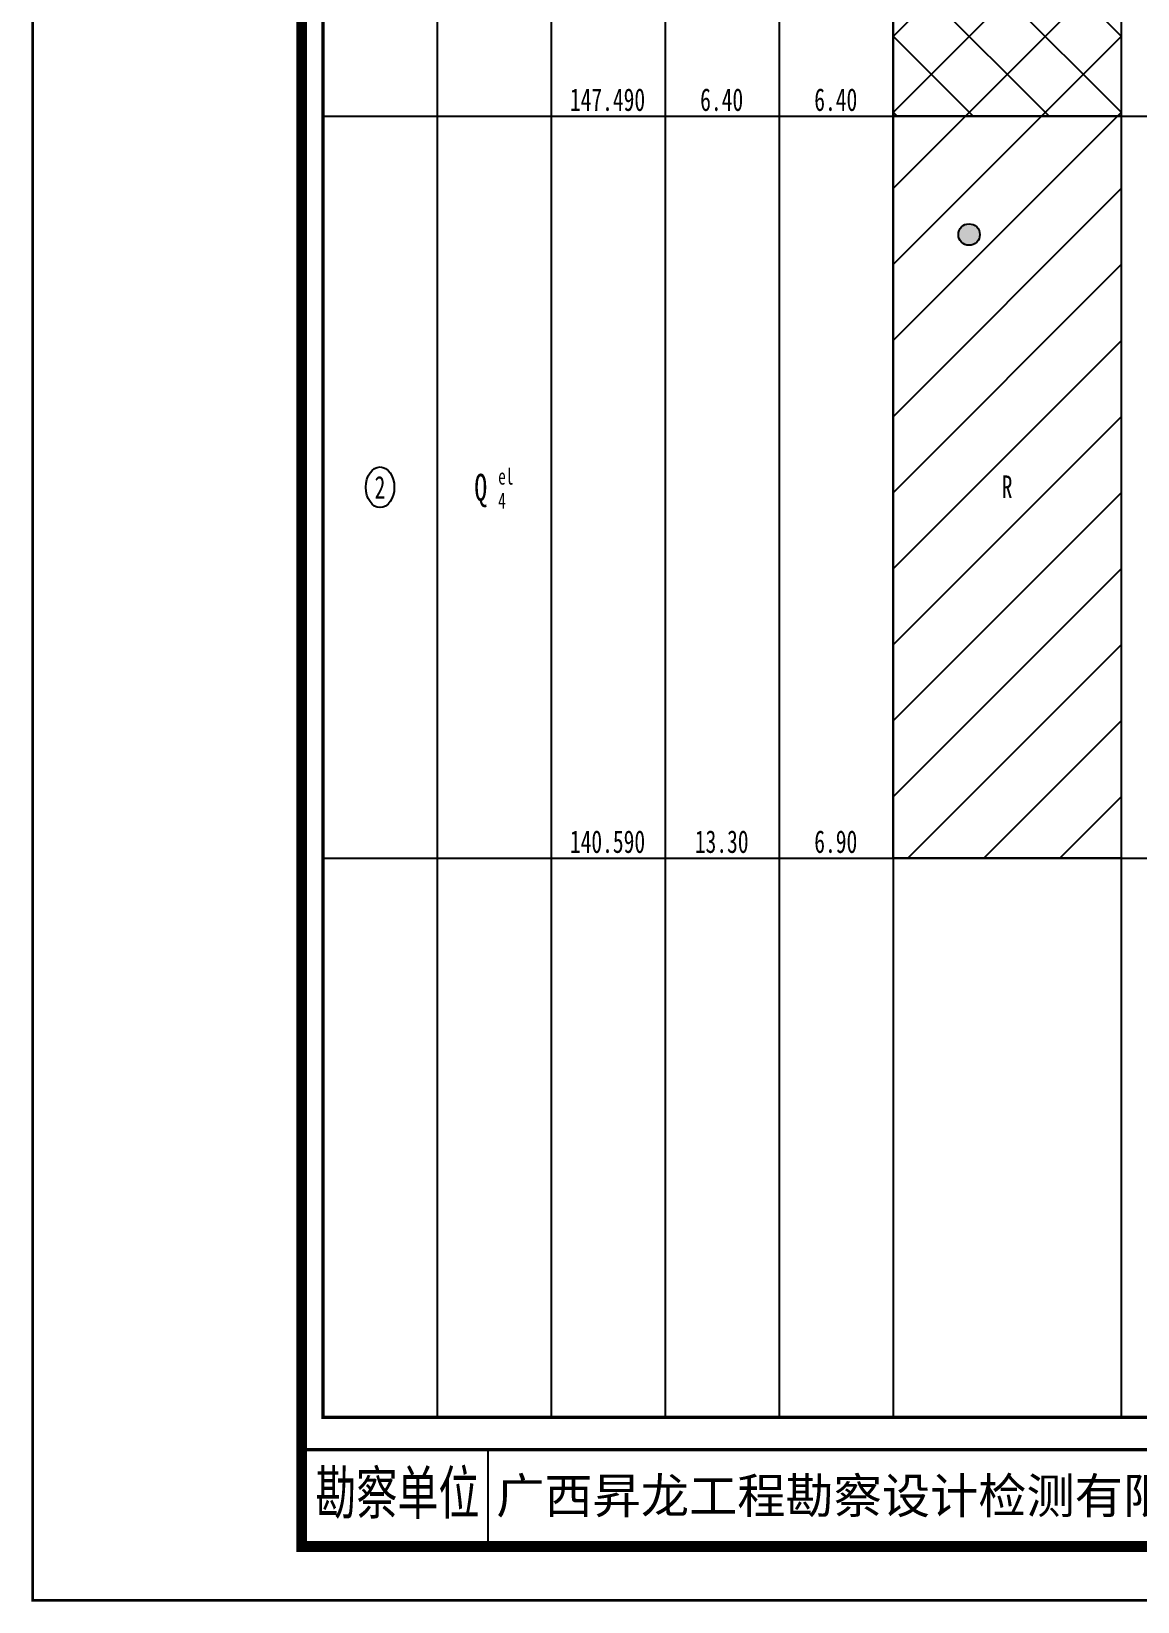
# Model space of a CAD drawing. Extents: x -27 to 2779, y -202 to 95.
# Drawn here: x 916.9 to 1019.7, y -202.1 to -56.1 of the extents above; entities that cross this region are included whole.
import ezdxf

# ---------------------------------------------------------------- set-up
doc = ezdxf.new("R2010")
doc.units = 0
doc.header["$MEASUREMENT"] = 0
doc.layers.add('ZZT_QYBJ', color=7, linetype='Continuous')
doc.layers.add('ZZT_TC', color=7, linetype='Continuous')
doc.styles.add('BODYCONTENT', font='simfang.ttf', dxfattribs={"width": 0.7, "height": 2.5})
doc.styles.add('HT', font='simhei.ttf')
doc.styles.add('LZ_FONT', font='simfang.ttf', dxfattribs={"width": 0.7, "height": 8})

# ---------------------------------------------------------------- blocks, each defined once
blk = doc.blocks.new('zztTLqy-yz', base_point=(1, 2))
blk.add_wipeout([(0, 0), (2, 0), (2, 2), (0, 2)])
h = blk.add_hatch(color=1)
edge = h.paths.add_edge_path()
edge.add_arc((1, 1), 1, 0, 360)
at = {"color": 1}
blk.add_circle((1, 1), 1, dxfattribs=at)
blk = doc.blocks.new('block5', base_point=(27, 229))
for p, q in [((25, 5), (25, 14)), ((25, 5), (25, 14)), ((25, 5), (25, 14)), ((42.36, 5), (42.36, 14)), ((42.36, 5), (42.36, 14))]:
    blk.add_line(p, q)
for points, const_width in [([(0, 0), (210, 0), (210, 297), (0, 297)], 0.25), ([(25, 5), (205, 5), (205, 292), (25, 292)], 1), ([(27, 265), (203, 265), (203, 17), (27, 17)], 0.3)]:
    blk.add_lwpolyline(points, close=True, dxfattribs=dict(const_width=const_width))
at = {"const_width": 0.3}
blk.add_lwpolyline([(25, 14), (205, 14)], dxfattribs=at)
at = {"style": 'LZ_FONT', "width": 0.7}
blk.add_text('勘察单位', height=4, dxfattribs=at).set_placement((26.27, 8))
at = {"style": 'HT'}
blk.add_text('广西昇龙工程勘察设计检测有限公司', height=3.2865, dxfattribs=at).set_placement((43.1, 8.08))

msp = doc.modelspace()

# ---------------------------------------------------------------- hatches: boundary and pattern name
at = {"layer": 'ZZT_TC'}
h = msp.add_hatch(dxfattribs=at)
h.set_pattern_fill('GKSTT', color=256, style=0)
h.set_pattern_definition([(45, (0, 0), (-3.535534, 3.535534), []), (135, (0, 0), (-3.535534, -3.535534), [])])
h.paths.add_polyline_path([(997.01, 0), (1018.22, 0), (1018.22, -64), (997.01, -64)], flags=0)
h = msp.add_hatch(dxfattribs=at)
h.set_pattern_fill('GKHNT', color=256, style=0)
h.set_pattern_definition([(45, (0, 0), (-3.535534, 3.535534), [])])
h.paths.add_polyline_path([(997.01, -64), (1018.22, -64), (1018.22, -133), (997.01, -133)], flags=0)

# ---------------------------------------------------------------- linework, layer by layer
for p, q in [((944, 27), (944, -185)), ((954.6, 27), (954.6, -185)), ((965.2, 27), (965.2, -185)), ((975.81, 27), (975.81, -185)), ((986.41, 27), (986.41, -185)), ((997.01, 27), (997.01, -185)), ((1018.22, 27), (1018.22, -185)), ((944, -64), (954.6, -64)), ((954.6, -64), (965.2, -64)), ((965.2, -64), (975.81, -64)), ((975.81, -64), (986.41, -64)), ((986.41, -64), (997.01, -64)), ((1018.22, -64), (1077.59, -64)), ((944, -133), (954.6, -133)), ((954.6, -133), (965.2, -133)), ((965.2, -133), (975.81, -133)), ((975.81, -133), (986.41, -133)), ((986.41, -133), (997.01, -133)), ((997.01, -133), (1018.22, -133)), ((1018.22, -133), (1077.59, -133))]:
    msp.add_line(p, q, dxfattribs=at)
for points in [[(997.01, 0), (1018.22, 0), (1018.22, -64), (997.01, -64)], [(997.01, -64), (1018.22, -64), (1018.22, -133), (997.01, -133)]]:
    msp.add_lwpolyline(points, close=True, dxfattribs=at)
at = {"layer": 'ZZT_TC', "color": 7}
msp.add_ellipse((949.3, -98.5), major_axis=(0, 1.89), ratio=0.7, dxfattribs=at)

# ---------------------------------------------------------------- texts
at = {"layer": 'ZZT_TC', "color": 7, "style": 'BODYCONTENT', "width": 0.7}
for s, height, p in [('147.490', 2.1, (966.95, -63.5)), ('6.40', 2.1, (979.07, -63.5)), ('6.40', 2.1, (989.68, -63.5)), ('2', 2.1, (948.79, -99.55)), ('Q', 2.5, (958.07, -99.75)), ('el', 1.5, (960.28, -98.25)), ('R', 2.1, (1007.11, -99.5)), ('4', 1.5, (960.28, -100.5)), ('140.590', 2.1, (966.95, -132.5)), ('13.30', 2.1, (978.57, -132.5)), ('6.90', 2.1, (989.68, -132.5))]:
    msp.add_text(s, height=height, dxfattribs=at).set_placement(p)

# ---------------------------------------------------------------- next in the draw order: block references
at = {"layer": 'ZZT_QYBJ'}
msp.add_blockref('zztTLqy-yz', (1004.08, -74), dxfattribs=at)

# ---------------------------------------------------------------- next in the draw order: linework, layer by layer
at = {"layer": 'ZZT_TC', "color": 7, "const_width": 0.3, "flags": 128}
msp.add_lwpolyline([(944, 27), (1120, 27), (1120, -185), (944, -185)], close=True, dxfattribs=at)

# ---------------------------------------------------------------- next in the draw order: block references
at = {"layer": 'ZZT_TC'}
msp.add_blockref('block5', (944, 27), dxfattribs=at)

doc.saveas('drawing.dxf')
